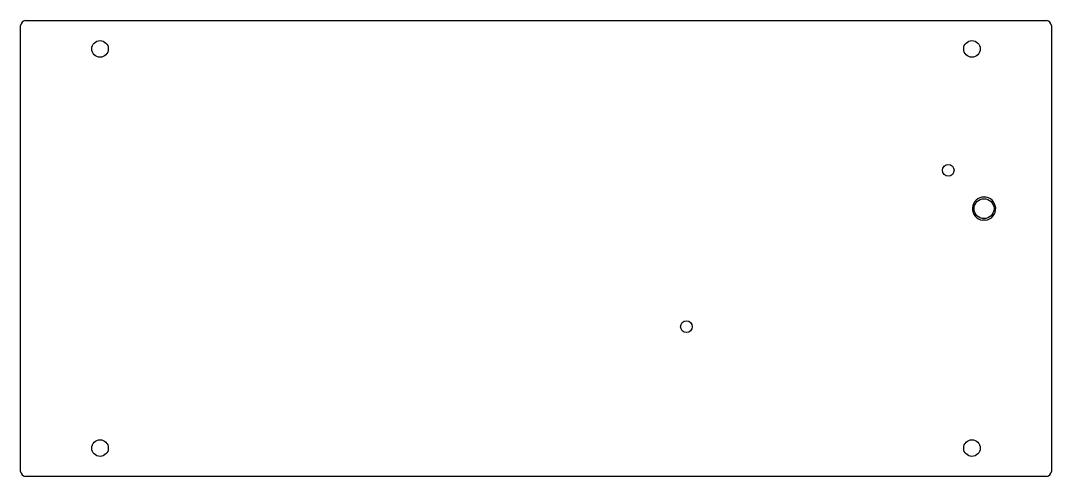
# Model space of a CAD drawing. Header units: millimetres. Extents: x -155 to 155, y -68 to 68.
import ezdxf

# ---------------------------------------------------------------- set-up
doc = ezdxf.new("R2010")
doc.units = ezdxf.units.MM

msp = doc.modelspace()

# ---------------------------------------------------------------- linework, layer by layer
at = {"color": 7, "linetype": 'Continuous', "lineweight": 25}
for p, q in [((-153.5, 68.5), (153.5, 68.5)), ((-155, -67), (-155, 67)), ((155, 67), (155, -67)), ((153.5, -68.5), (-153.5, -68.5))]:
    msp.add_line(p, q, dxfattribs=at)
for centre, radius in [((-131.12, 60), 2.5), ((131.12, 60), 2.5), ((123.99, 23.5), 1.75), ((134.75, 11.98), 3), ((45.24, -23.5), 1.75), ((-131.12, -60), 2.5), ((131.12, -60), 2.5)]:
    msp.add_circle(centre, radius, dxfattribs=at)
for centre, radius, start, end in [((-153.5, 67), 1.5, 90, 180), ((153.5, 67), 1.5, 0, 90), ((134.75, 11.98), 3.5, 276.4755, 263.5245), ((-153.5, -67), 1.5, 180, 270), ((153.5, -67), 1.5, 270, 0)]:
    msp.add_arc(centre, radius, start, end, dxfattribs=at)
msp.add_open_spline([(135.14, 8.5), (135.01, 8.5), (134.88, 8.5), (134.75, 8.5), (134.61, 8.5), (134.48, 8.5), (134.35, 8.5)], degree=3, knots=[0, 0, 0, 0, 0.0003947216, 0.0003947216, 0.0003947216, 0.0007894432, 0.0007894432, 0.0007894432, 0.0007894432], dxfattribs=at)

doc.saveas('drawing.dxf')
